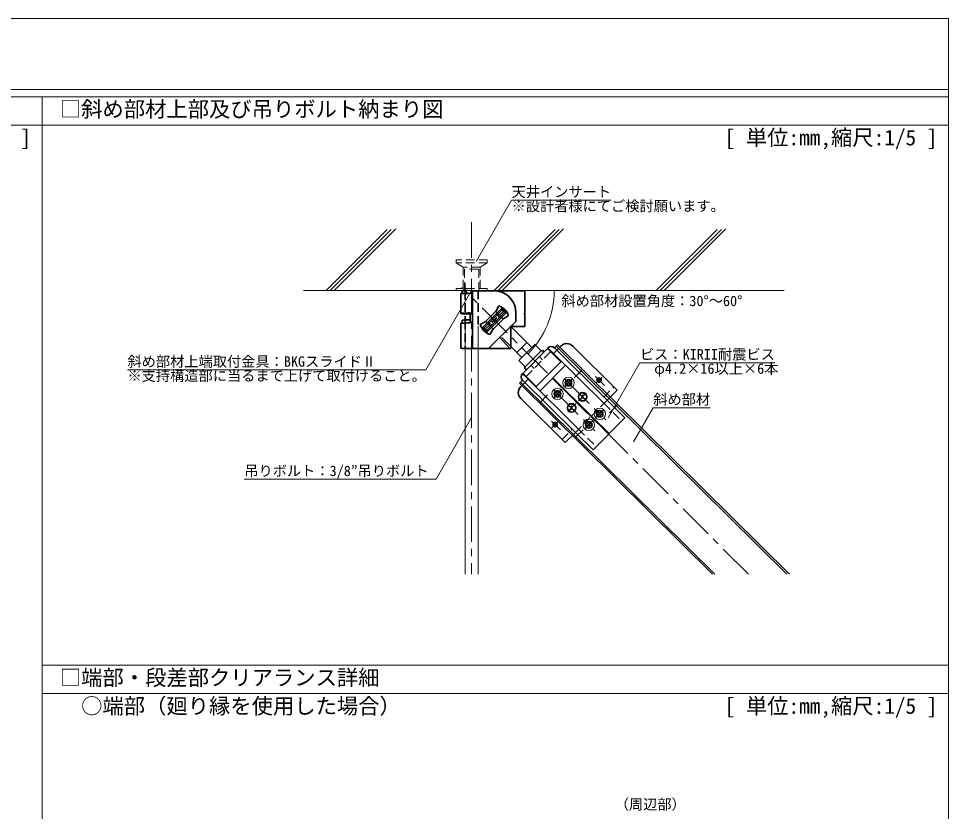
# Model space of a CAD drawing. Units: millimetres on the paper, enlarged 30 times, with parts at other scales. Extents: x -5796 to 5910, y -4184 to 4114.
# Drawn here: x 1984 to 5910, y 767 to 4114 of the extents above; entities that cross this region are included whole.
import ezdxf
from ezdxf.enums import TextEntityAlignment as Align

# ---------------------------------------------------------------- set-up
doc = ezdxf.new("R2010")
doc.units = ezdxf.units.MM
doc.header["$LTSCALE"] = 30
for name, pattern in [('CHAIN1', [8, 5, -1, 1, -1]), ('DASHED1', [1.8, 1.2, -0.6]), ('DOUBLE_CHAIN1', [8.8, 5, -1, 0.6, -0.6, 0.6, -1])]:
    doc.linetypes.add(name, pattern=pattern)
for name, color, linetype, lineweight in [('1-0_中心線', 4, 'CHAIN1', 9), ('1-1_吊り材', 7, 'Continuous', 18), ('1-4_斜め部材', 4, 'Continuous', 9), ('1-5_寸法', 4, 'Continuous', 9), ('1-6_文字', 7, 'Continuous', 18), ('1-7_金具', 6, 'Continuous', 35), ('1-9_躯体', 4, 'Continuous', 9), ('1-A_クリップ', 7, 'Continuous', 18), ('F-2', 3, 'Continuous', 18), ('F-6_文字', 7, 'Continuous', 18)]:
    doc.layers.add(name, color=color, linetype=linetype, lineweight=lineweight)
doc.styles.add('ＭＳ ゴシック', font='')
doc.styles.get('ＭＳ ゴシック').set_extended_font_data('MS Gothic')

msp = doc.modelspace()

# ---------------------------------------------------------------- linework, layer by layer
at = {"layer": '1-0_中心線'}
for p, q in [((3896.67, 3254.48), (3896.67, 1768.39)), ((5065.14, 1768.39), (3855.32, 2978.21))]:
    msp.add_line(p, q, dxfattribs=at)
at = {"layer": '1-1_吊り材'}
for p, q in [((3869.67, 2815.71), (3869.67, 1768.39)), ((3923.67, 2815.71), (3923.67, 1768.39))]:
    msp.add_line(p, q, dxfattribs=at)
at = {"layer": '1-4_斜め部材'}
for p, q in [((4258.67, 2736.28), (4245.81, 2723.26)), ((4253.6, 2731.15), (5227.91, 1768.39)), ((4258.66, 2736.27), (5238.16, 1768.39)), ((4913.77, 1768.39), (4098.4, 2574.09)), ((4111.28, 2587.12), (4098.42, 2574.1)), ((4924.02, 1768.39), (4103.46, 2579.21))]:
    msp.add_line(p, q, dxfattribs=at)
at = {"layer": '1-6_文字'}
for p, q in [((3915.25, 3087.61), (4065.25, 3347.42)), ((4065.25, 3347.42), (4485.25, 3347.42)), ((3896.67, 2965.71), (3703.37, 2630.9)), ((3703.37, 2630.9), (2443.37, 2630.9)), ((4472.73, 2428.01), (4607.27, 2661.04)), ((4607.27, 2661.04), (5177.27, 2661.04)), ((4580.38, 2327), (4663.54, 2471.03)), ((4663.54, 2471.03), (4903.54, 2471.03)), ((3896.67, 2428.98), (3746.67, 2169.17)), ((3746.67, 2169.17), (2936.67, 2169.17))]:
    msp.add_line(p, q, dxfattribs=at)
msp.add_arc((3867.82, 2965.71), 377.52, 315, 0, dxfattribs=at)
at = {"layer": '1-7_金具'}
for p, q in [((3850.47, 2951.81), (3850.47, 2869)), ((3856.47, 2963.83), (3856.47, 2952.84)), ((3869.67, 2950.56), (3869.68, 2950.56)), ((3899.67, 2963.83), (3992.67, 2963.83)), ((3899.67, 2731.51), (3899.67, 2953.96)), ((3992.67, 2963.83), (4121.67, 2963.83)), ((4121.67, 2814.12), (4121.67, 2963.83)), ((3890.65, 2871.11), (3890.96, 2829.07)), ((3940.3, 2807.53), (4026.02, 2893.22)), ((3948.78, 2807.53), (4026.02, 2884.73)), ((3999.9, 2880.3), (3953.23, 2833.63)), ((4045.11, 2874.12), (3959.39, 2788.44)), ((4036.62, 2874.12), (3959.39, 2796.92)), ((3997.78, 2878.18), (4030.05, 2845.9)), ((3999.9, 2880.3), (4011.78, 2900.87)), ((4013.92, 2862.03), (4028.35, 2876.46)), ((4026.02, 2893.22), (4045.11, 2874.12)), ((4026.02, 2884.73), (4026.02, 2893.22)), ((4026.02, 2884.73), (4036.62, 2874.12)), ((4036.62, 2874.12), (4045.11, 2874.12)), ((4082.78, 2835.09), (4082.78, 2873.83)), ((4121.67, 2870.83), (4119.87, 2870.83)), ((3850.47, 2826.96), (3850.47, 2722.26)), ((3856.47, 2840.23), (3856.47, 2827.98)), ((3953.23, 2833.63), (3932.66, 2821.75)), ((3955.36, 2835.75), (3987.62, 2803.47)), ((4082.7, 2834.99), (3968.07, 2720.35)), ((3992.7, 2840.83), (3982.09, 2830.22)), ((3992.7, 2840.83), (3982.1, 2851.44)), ((4032.17, 2848.03), (3985.5, 2801.36)), ((3992.7, 2840.83), (4003.31, 2851.43)), ((3992.7, 2840.83), (4003.31, 2830.22)), ((4032.17, 2848.03), (4052.74, 2859.9)), ((4121.67, 2814.12), (4121.67, 2864.83)), ((3959.39, 2788.44), (3940.3, 2807.53)), ((3948.78, 2807.53), (3940.3, 2807.53)), ((3959.39, 2796.92), (3948.78, 2807.53)), ((3971.48, 2819.62), (3957.06, 2805.2)), ((3959.39, 2796.92), (3959.39, 2788.44)), ((3985.5, 2801.36), (3973.63, 2780.78)), ((4058.83, 2817.11), (4150.41, 2725.48)), ((4121.67, 2814.12), (4061.7, 2814.12)), ((4061.7, 2814.12), (4061.7, 2720.35)), ((4073.29, 2814.12), (4067.26, 2819.55)), ((4058.55, 2720.35), (4015.59, 2767.87)), ((4023.87, 2767.21), (4107.98, 2683.06)), ((3899.67, 2720.35), (3899.67, 2731.51)), ((3899.67, 2720.35), (4061.7, 2720.35)), ((4086.77, 2704.28), (4129.21, 2746.7)), ((4218.66, 2723.1), (4111.12, 2614.27)), ((4122.58, 2643.04), (4190.15, 2711.23)), ((4216.55, 2720.97), (4272.88, 2665.3)), ((4232.31, 2709.61), (4230.21, 2707.47)), ((4232.31, 2709.61), (4455.52, 2489.04)), ((4245.81, 2723.26), (4469.02, 2502.7)), ((4272.7, 2730.85), (4255.63, 2713.56)), ((4323.62, 2731.15), (4511.4, 2545.59)), ((4122.39, 2643.18), (4095.25, 2670.34)), ((4272.88, 2665.3), (4169.56, 2560.74)), ((4174.16, 2659.29), (4201.31, 2632.13)), ((4292.49, 2650.14), (4239.78, 2596.8)), ((4113.23, 2616.41), (4169.56, 2560.74)), ((4124.77, 2600.78), (4126.88, 2602.91)), ((4124.77, 2600.78), (4347.98, 2380.21)), ((4132.46, 2593.19), (4134.59, 2591.08)), ((4184.95, 2541.31), (4237.67, 2594.66)), ((4400.7, 2433.56), (4237.67, 2594.66)), ((4402.81, 2435.7), (4239.78, 2596.8)), ((4104.01, 2560.13), (4121.09, 2577.42)), ((4111.28, 2587.12), (4334.49, 2366.56)), ((4118.96, 2579.53), (4121.09, 2577.42)), ((4469.02, 2502.7), (4511.4, 2545.59)), ((4104.32, 2509.22), (4292.11, 2323.66)), ((4469.02, 2502.7), (4543.71, 2428.9)), ((4400.7, 2433.56), (4402.81, 2435.7)), ((4402.81, 2435.7), (4477.5, 2361.89)), ((4400.7, 2433.56), (4475.39, 2359.76)), ((4543.71, 2428.9), (4477.5, 2361.89)), ((4292.11, 2323.66), (4334.49, 2366.56)), ((4334.49, 2366.56), (4409.18, 2292.75)), ((4409.18, 2292.75), (4475.39, 2359.76))]:
    msp.add_line(p, q, dxfattribs=at)
at = {"layer": '1-7_金具', "linetype": 'DASHED1'}
for p, q in [((3869.67, 2965.71), (3869.67, 2815.71)), ((3869.67, 2962.45), (3869.67, 2875.58)), ((3923.67, 2965.71), (3923.67, 2815.71)), ((3999.72, 2866.93), (4018.81, 2847.83)), ((4003.37, 2870.58), (4022.46, 2851.48)), ((3869.67, 2838.9), (3869.73, 2720.81)), ((3962.95, 2830.17), (3982.04, 2811.08)), ((3966.6, 2833.82), (3985.69, 2814.73)), ((4058.68, 2720.65), (4058.68, 2720.65)), ((4232.31, 2709.61), (4218.66, 2723.1)), ((4255.63, 2713.56), (4242.13, 2699.91)), ((4126.88, 2602.91), (4230.21, 2707.47)), ((4182.81, 2686.83), (4196.47, 2673.33)), ((4146.96, 2650.55), (4160.62, 2637.05)), ((4124.77, 2600.78), (4111.12, 2614.27)), ((4121.09, 2577.42), (4134.59, 2591.08)), ((4455.36, 2516.2), (4497.75, 2559.09)), ((4402.81, 2435.7), (4469.02, 2502.7)), ((4455.52, 2489.04), (4530.21, 2415.24)), ((4387.04, 2447.06), (4389.15, 2449.19)), ((4334.49, 2366.56), (4400.7, 2433.56)), ((4278.45, 2337.16), (4320.83, 2380.05)), ((4347.98, 2380.21), (4422.67, 2306.41))]:
    msp.add_line(p, q, dxfattribs=at)
at = {"layer": '1-7_金具', "linetype": 'CHAIN1'}
for p, q in [((4329.92, 2596.68), (4363.48, 2630.65)), ((4286.61, 2594.79), (4463.13, 2420.36)), ((4288.69, 2559.23), (4321.01, 2591.94)), ((4420.05, 2602.1), (4457.33, 2565.27)), ((4421.55, 2574.17), (4447.22, 2600.15)), ((4184.59, 2492.29), (4217.55, 2525.64)), ((4240.22, 2547.84), (4416.74, 2373.42)), ((4243.1, 2513.09), (4276.87, 2547.26)), ((4348.44, 2500.19), (4380.76, 2532.9)), ((4302.85, 2454.05), (4336.62, 2488.22)), ((4479.29, 2449.08), (4512.86, 2483.04)), ((4453.32, 2461.2), (4418.73, 2426.2)), ((4234.49, 2414.32), (4271.77, 2377.48)), ((4235.47, 2385.86), (4262.58, 2413.3)), ((4375.41, 2382.36), (4409.17, 2416.53)), ((4333.97, 2344.69), (4366.92, 2378.04))]:
    msp.add_line(p, q, dxfattribs=at)
at = {"layer": '1-7_金具'}
for points in [[(3899.67, 2953.96), (3891.13, 2953.93), (3882.85, 2953.83), (3875.07, 2953.67), (3868.05, 2953.46), (3861.98, 2953.19), (3857.06, 2952.89), (3853.44, 2952.55), (3851.22, 2952.19), (3850.47, 2951.81)], [(3869.67, 2962.45), (3872.79, 2964.25), (3875.07, 2965.57)], [(3899.67, 2953.96), (3899.67, 2963.83), (3899.67, 2965.71)], [(3890.55, 2871.1), (3882.3, 2871), (3874.57, 2870.84), (3867.6, 2870.62), (3861.61, 2870.35), (3856.78, 2870.05), (3853.24, 2869.71), (3851.12, 2869.34), (3850.48, 2868.97), (3851.33, 2868.6), (3853.64, 2868.24), (3857.36, 2867.9), (3862.36, 2867.6), (3868.5, 2867.34), (3875.58, 2867.13), (3883.4, 2866.97), (3890.59, 2866.89)], [(3890.56, 2870.24), (3885.74, 2870.15), (3881.33, 2870.03), (3877.49, 2869.88), (3874.32, 2869.69), (3871.92, 2869.49), (3870.36, 2869.27), (3869.7, 2869.05), (3869.94, 2868.82), (3871.09, 2868.6), (3873.11, 2868.39), (3875.93, 2868.2), (3879.48, 2868.03), (3883.64, 2867.89), (3888.28, 2867.79), (3890.58, 2867.75)], [(4119.87, 2870.83), (4119.87, 2864.83), (4121.67, 2864.83)], [(3890.87, 2829.07), (3882.6, 2828.97), (3874.84, 2828.81), (3867.84, 2828.59), (3861.81, 2828.33), (3856.93, 2828.02), (3853.35, 2827.68), (3851.18, 2827.32), (3850.47, 2826.96)], [(3869.67, 2838.9), (3872.79, 2840.7), (3875.07, 2842.02)], [(4122.39, 2643.18), (4190.29, 2711.05), (4163.14, 2738.21), (4095.25, 2670.34)]]:
    msp.add_lwpolyline(points, dxfattribs=at)
at = {"layer": '1-7_金具', "linetype": 'DOUBLE_CHAIN1'}
msp.add_lwpolyline([(3899.69, 2720.36), (3891.15, 2720.39), (3882.86, 2720.49), (3875.09, 2720.65), (3868.07, 2720.86), (3862, 2721.13), (3857.08, 2721.43), (3853.46, 2721.77), (3850.5, 2722.25)], dxfattribs=at)
at = {"layer": '1-7_金具'}
for centre, radius in [((4434.78, 2587.56), 9), ((4305.45, 2576.19), 13.5), ((4259.06, 2529.24), 13.5), ((4365.2, 2517.14), 18), ((4318.81, 2470.2), 18), ((4437.75, 2445.45), 13.5), ((4249.22, 2399.78), 9), ((4391.36, 2398.5), 13.5)]:
    msp.add_circle(centre, radius, dxfattribs=at)
for centre, radius, start, end in [((3888.72, 2720.65), 245.31, 92.5588, 97.55402), ((3992.78, 2873.83), 90, 10.54723, 89.99998), ((3992.7, 2840.83), 63, 17.62668, 72.37388), ((3992.78, 2873.83), 90, 0, 10.54723), ((3883.52, 2657.02), 185.19, 87.75647, 98.39833), ((3992.7, 2840.83), 63, 197.62581, 252.37382), ((4194.41, 2707), 6, 315.25767, 135.25767), ((4232.31, 2709.61), 19.2, 45.34184, 135.34184), ((4298.31, 2705.55), 36, 45.34184, 135.34184), ((4126.84, 2638.82), 6, 135.25767, 315.25767), ((4124.77, 2600.78), 19.2, 135.34184, 225.34184), ((4129.62, 2534.83), 36, 135.34184, 225.34184)]:
    msp.add_arc(centre, radius, start, end, dxfattribs=at)
at = {"layer": '1-9_躯体'}
for p, q in [((3539.37, 3223.31), (3281.77, 2965.71)), ((3556.82, 3223.78), (3298.74, 2965.71)), ((3575.89, 3225.89), (3315.71, 2965.71)), ((4248.65, 3223.31), (3991.05, 2965.71)), ((4266.09, 3223.78), (4008.02, 2965.71)), ((4285.17, 3225.89), (4024.99, 2965.71)), ((4933.63, 3223.31), (4676.03, 2965.71)), ((4951.07, 3223.78), (4693, 2965.71)), ((4970.15, 3225.89), (4709.97, 2965.71)), ((3869.67, 2962.45), (3869.67, 2996.63)), ((5216.57, 2965.71), (3186.49, 2965.71)), ((3899.67, 2965.71), (3826.53, 2965.71))]:
    msp.add_line(p, q, dxfattribs=at)
at = {"layer": '1-9_躯体', "linetype": 'DASHED1'}
for p, q in [((3962.67, 3094.71), (3830.67, 3094.71)), ((3962.67, 3082.71), (3830.67, 3082.71)), ((3860.67, 3064.71), (3860.67, 2974.71)), ((3932.67, 3064.71), (3860.67, 3064.71)), ((3866.67, 3055.71), (3866.67, 2965.71)), ((3866.67, 3055.71), (3869.67, 3055.71)), ((3923.67, 3055.71), (3869.67, 3055.71)), ((3926.67, 3055.71), (3926.67, 2965.71)), ((3830.67, 2974.71), (3830.67, 2965.71)), ((3962.67, 2974.71), (3830.67, 2974.71)), ((3962.67, 2965.71), (3830.67, 2965.71)), ((3962.67, 2974.71), (3962.67, 2965.71))]:
    msp.add_line(p, q, dxfattribs=at)
for points in [[(3830.67, 3094.71), (3830.67, 3082.71), (3860.67, 3064.71)], [(3962.67, 3094.71), (3962.67, 3082.71), (3932.67, 3064.71), (3932.67, 2974.71)]]:
    msp.add_lwpolyline(points, dxfattribs=at)
at = {"layer": '1-A_クリップ'}
for p, q in [((4291.63, 2579.12), (4299.43, 2579.15)), ((4291.63, 2579.12), (4291.65, 2573.12)), ((4291.65, 2573.12), (4299.45, 2573.15)), ((4302.38, 2589.96), (4308.38, 2589.99)), ((4302.38, 2589.96), (4302.41, 2582.16)), ((4302.47, 2570.16), (4302.5, 2562.37)), ((4302.5, 2562.37), (4308.5, 2562.39)), ((4308.38, 2589.99), (4308.41, 2582.19)), ((4308.47, 2570.19), (4308.5, 2562.39)), ((4311.43, 2579.21), (4319.23, 2579.24)), ((4311.45, 2573.21), (4319.25, 2573.24)), ((4319.23, 2579.24), (4319.25, 2573.24)), ((4245.24, 2532.17), (4253.04, 2532.2)), ((4245.24, 2532.17), (4245.26, 2526.17)), ((4245.26, 2526.17), (4253.06, 2526.2)), ((4255.99, 2543.02), (4261.99, 2543.05)), ((4255.99, 2543.02), (4256.02, 2535.22)), ((4256.08, 2523.22), (4256.11, 2515.42)), ((4256.11, 2515.42), (4262.11, 2515.45)), ((4261.99, 2543.05), (4262.02, 2535.25)), ((4262.08, 2523.25), (4262.11, 2515.45)), ((4265.04, 2532.26), (4272.84, 2532.29)), ((4265.06, 2526.26), (4272.86, 2526.29)), ((4272.84, 2532.29), (4272.86, 2526.29)), ((4365.19, 2517.14), (4352.63, 2527.39)), ((4365.19, 2517.14), (4353.8, 2505.61)), ((4356.66, 2524.13), (4366.22, 2522.94)), ((4365.19, 2517.14), (4368.02, 2533.1)), ((4365.19, 2517.14), (4376.72, 2505.74)), ((4318.8, 2470.19), (4306.24, 2480.44)), ((4310.28, 2477.19), (4319.83, 2476)), ((4318.8, 2470.19), (4321.63, 2486.15)), ((4353.8, 2505.61), (4371.08, 2511.32)), ((4318.8, 2470.19), (4307.41, 2458.66)), ((4307.41, 2458.66), (4324.69, 2464.37)), ((4318.8, 2470.19), (4330.33, 2458.8)), ((4423.93, 2448.38), (4431.73, 2448.42)), ((4423.93, 2448.38), (4423.96, 2442.38)), ((4423.96, 2442.38), (4431.76, 2442.42)), ((4434.68, 2459.23), (4440.68, 2459.26)), ((4434.68, 2459.23), (4434.72, 2451.43)), ((4434.77, 2439.43), (4434.81, 2431.63)), ((4440.68, 2459.26), (4440.72, 2451.46)), ((4440.77, 2439.46), (4440.81, 2431.66)), ((4443.73, 2448.47), (4451.53, 2448.51)), ((4443.76, 2442.47), (4451.56, 2442.51)), ((4451.53, 2448.51), (4451.56, 2442.51)), ((4377.54, 2401.43), (4385.34, 2401.47)), ((4377.54, 2401.43), (4377.57, 2395.43)), ((4377.57, 2395.43), (4385.37, 2395.47)), ((4388.29, 2412.28), (4394.29, 2412.31)), ((4388.29, 2412.28), (4388.33, 2404.48)), ((4394.29, 2412.31), (4394.33, 2404.51)), ((4397.34, 2401.52), (4405.14, 2401.56)), ((4397.37, 2395.52), (4405.17, 2395.56)), ((4405.14, 2401.56), (4405.17, 2395.56)), ((4434.81, 2431.63), (4440.81, 2431.66)), ((4388.38, 2392.48), (4388.42, 2384.68)), ((4388.42, 2384.68), (4394.42, 2384.71)), ((4394.38, 2392.51), (4394.42, 2384.71))]:
    msp.add_line(p, q, dxfattribs=at)
for centre, radius in [((4305.44, 2576.18), 24), ((4259.05, 2529.23), 24), ((4365.19, 2517.14), 18.01), ((4365.19, 2517.14), 16.21), ((4318.8, 2470.19), 18.01), ((4318.8, 2470.19), 16.21), ((4437.74, 2445.44), 24), ((4391.36, 2398.5), 24)]:
    msp.add_circle(centre, radius, dxfattribs=at)
for centre, start, end in [((4299.41, 2582.15), 270.25765, 0.25767), ((4299.47, 2570.15), 0.25767, 90.25765), ((4311.41, 2582.21), 180.25767, 270.25767), ((4311.47, 2570.21), 90.25767, 180.25767), ((4253.02, 2535.2), 270.25765, 0.25767), ((4253.08, 2523.2), 0.25767, 90.25765), ((4265.02, 2535.26), 180.25767, 270.25767), ((4265.08, 2523.26), 90.25767, 180.25767), ((4431.72, 2451.42), 270.25765, 0.25767), ((4431.77, 2439.42), 0.25767, 90.25765), ((4443.72, 2451.47), 180.25767, 270.25767), ((4443.77, 2439.47), 90.25767, 180.25767), ((4385.33, 2404.47), 270.25765, 0.25767), ((4385.38, 2392.47), 0.25767, 90.25765), ((4397.33, 2404.52), 180.25767, 270.25767), ((4397.38, 2392.52), 90.25767, 180.25767)]:
    msp.add_arc(centre, 3, start, end, dxfattribs=at)
at = {"layer": 'F-2'}
for p, q in [((-5790.28, 4113.86), (5909.72, 4113.86)), ((5909.72, 4113.86), (5909.72, -4136.14)), ((-5790.28, 3813.86), (5909.72, 3813.86)), ((-5790.28, 3783.86), (5909.72, 3783.86)), ((2082.69, 3783.86), (2082.69, -3656.14)), ((-5790.28, 3663.86), (5909.72, 3663.86)), ((2082.69, 1383.86), (5909.72, 1383.86)), ((2082.69, 1263.86), (5909.72, 1263.86))]:
    msp.add_line(p, q, dxfattribs=at)

# ---------------------------------------------------------------- texts
at = {"layer": '1-5_寸法', "style": 'ＭＳ ゴシック'}
msp.add_text('（周辺部）', height=43.99, dxfattribs=at).set_placement((4500.8, 761.13), align=Align.BOTTOM_LEFT)
at = {"layer": '1-6_文字', "color": 4, "style": 'ＭＳ ゴシック'}
for s, p in [('天井インサート', (4065.25, 3347.42)), ('※設計者様にてご検討願います。', (4065.25, 3287.42)), ('斜め部材設置角度：30°～60°', (4275.77, 2886.87)), ('ビス：KIRII耐震ビス', (4607.27, 2661.04)), ('斜め部材上端取付金具：BKGスライドⅡ', (2443.37, 2630.9)), ('※支持構造部に当るまで上げて取付けること。', (2443.37, 2570.9)), ('\u3000φ4.2×16以上×6本', (4607.27, 2601.04)), ('斜め部材', (4663.54, 2471.03)), ('吊りボルト：3/8”吊りボルト', (2936.67, 2169.17))]:
    msp.add_text(s, height=43.99, dxfattribs=at).set_placement(p, align=Align.BOTTOM_LEFT)
at = {"layer": 'F-6_文字', "style": 'ＭＳ ゴシック'}
for s, p in [('□斜め部材上部及び吊りボルト納まり図', (2157.69, 3678.86)), ('[ 単位:mm,縮尺:1/30 ] ', (1092.69, 3558.86)), ('[ 単位:mm,縮尺:1/5 ] ', (4964.72, 3558.86)), ('□端部・段差部クリアランス詳細', (2157.69, 1278.86)), ('\u3000○端部（廻り縁を使用した場合）', (2157.69, 1158.86)), ('[ 単位:mm,縮尺:1/5 ] ', (4964.72, 1158.86))]:
    msp.add_text(s, height=65.98, dxfattribs=at).set_placement(p, align=Align.BOTTOM_LEFT)

doc.saveas('drawing.dxf')
